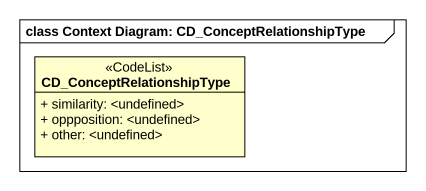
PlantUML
@startuml
mainframe class Context Diagram: CD_ConceptRelationshipType
hide circle
hide empty members
skinparam classAttributeIconSize 0
class CD_ConceptRelationshipType <<CodeList>> {
  + similarity: <undefined>
  + oppposition: <undefined>
  + other: <undefined>
}
@enduml
